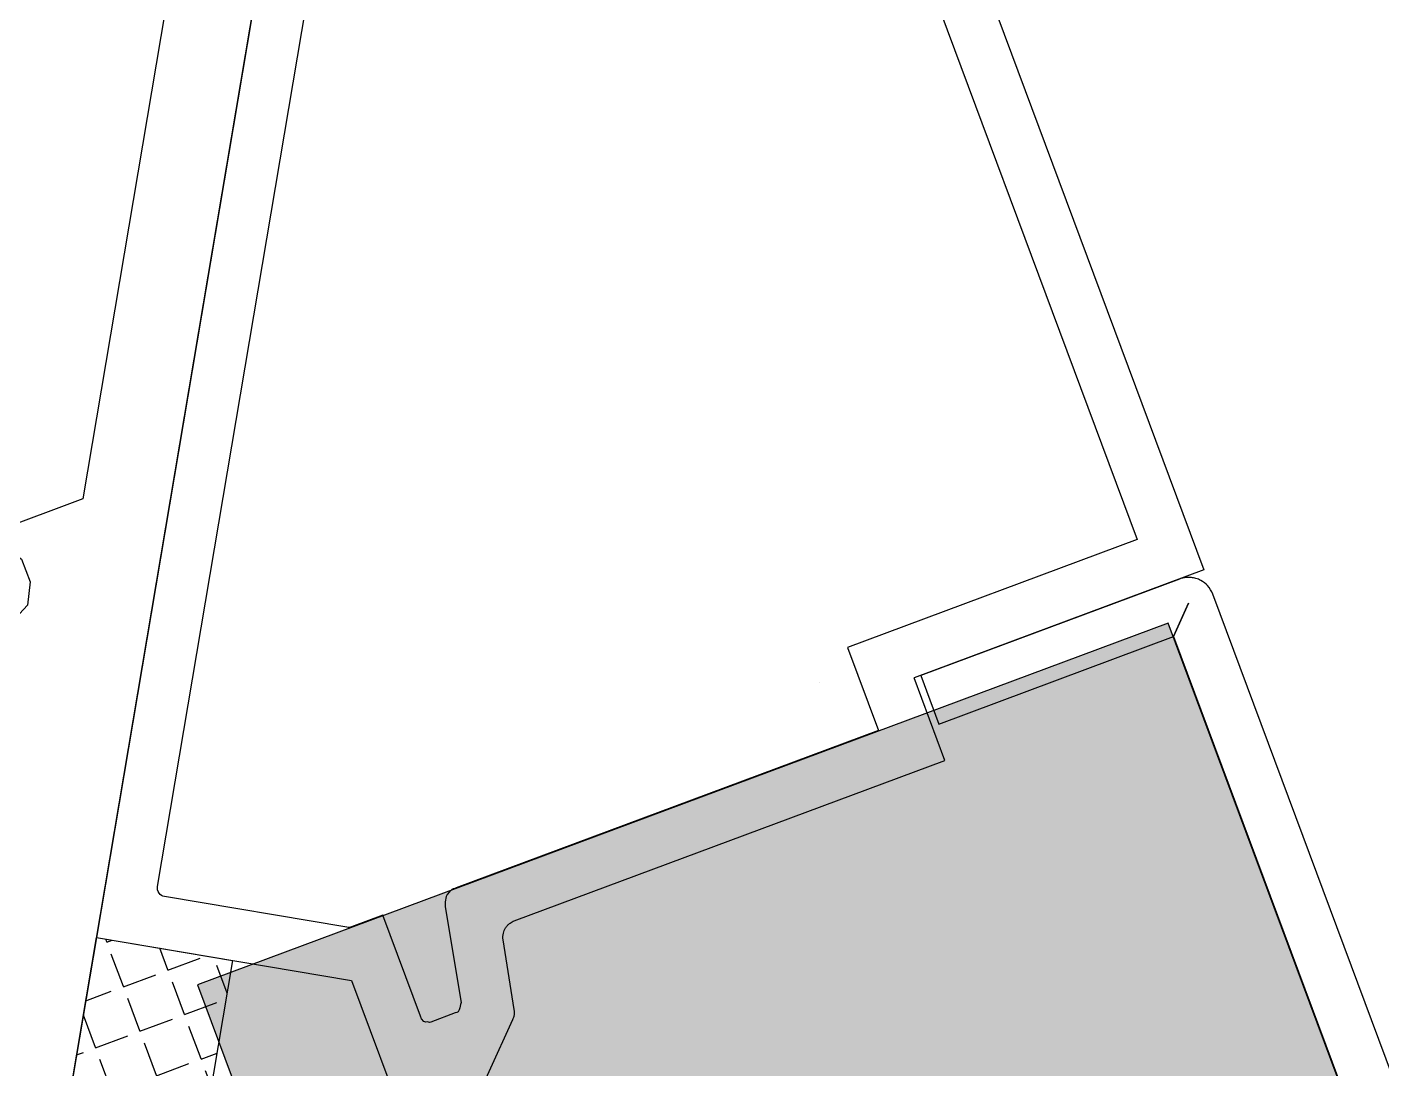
# Model space of a CAD drawing. Extents: x 12199666 to 24617114, y 1197707 to 2548648.
# Drawn here: x 12313663.4 to 12313741.9, y 1247363.2 to 1247423.5 of the extents above; entities that cross this region are included whole.
import ezdxf

# ---------------------------------------------------------------- set-up
doc = ezdxf.new("R2010")
doc.units = 0
doc.header["$LTSCALE"] = 10
doc.header["$MEASUREMENT"] = 0
doc.layers.add('TX-PLAN-T1-F11$0$_EDO-ALUMINIUM-SECTION', color=90, linetype='Continuous', lineweight=30)
for name, color, linetype in [('TX-PLAN-T1-F11$0$F-Alum', 4, 'Continuous'), ('TX-PLAN-T1-F11$0$F_MISC', 8, 'Continuous'), ('TX-PLAN-T1-F11$0$Hatch', 8, 'Continuous'), ('TX-PLAN-T1-F11$0$INSUL', 173, 'Continuous')]:
    doc.layers.add(name, color=color, linetype=linetype)

# ---------------------------------------------------------------- blocks, each defined once
blk = doc.blocks.new('*U195')
at = {"layer": 'TX-PLAN-T1-F11$0$INSUL', "lineweight": 0}
h = blk.add_hatch(dxfattribs=at)
h.set_pattern_fill('岩棉', color=256, scale=60, style=0, pattern_type=2)
h.set_pattern_definition([(171.7889, (31.98, 119.4286), (-403.9210345, 60.0000015), [2.0005, -418.1072]), (146.90866, (33.7337, 118.2857), (-95.0402426, 60.000001), [2.0932, -437.4871]), (132.32733, (35.0349, 116.8571), (-106.920274, 119.9999995), [1.9323, -403.8515]), (114.797, (35.827, 115.143), (-23.76006, 60), [1.8884, -196.3933]), (91.62022, (35.8834, 113.1429), (-11.88003, 360), [2.0008, -418.1672]), (82.824825, (30.05657, 66.85714), (83.160209665, 659.99999822), [46.65104, -9750.0678]), (97.175175, (41.82346, 66.85714), (-83.16021149, 659.999997991), [46.65104, -9750.0678]), (88.37978, (35.9966, 113.1429), (11.880026, 360), [2.0008, -418.1672]), (65.203, (36.053, 115.143), (23.76006, 60), [1.8884, -196.3933]), (47.67267, (36.8452, 116.8571), (106.920274, 120), [1.9323, -403.8515]), (33.09134, (38.1463, 118.2857), (95.040242, 60.000002), [2.0932, -437.4871]), (8.2111, (39.9, 119.4286), (403.921035, 60), [2.0005, -418.1072]), (87.1662, (30, 65.7143), (11.880025, 180), [1.1443, -239.1496]), (103.9014, (30.283, 64.5714), (-47.520122, 180), [1.1773, -246.0642]), (111.6036, (30.735, 63.429), (-11.88003, 60), [1.2292, -63.304]), (122.76135, (31.4709, 62.2857), (-35.640092, 60), [1.359, -284.0386]), (138.29055, (32.4326, 61.4286), (-71.280182, 60.000001), [1.2883, -269.2446]), (152.0035, (33.5074, 60.8571), (-106.920275, 60), [1.2173, -254.4187]), (166.4772, (34.6954, 60.5714), (-237.600608, 60.000002), [1.2219, -255.3723]), (167.07075, (35.94, 60.2857), (-249.48064, 60), [1.277, -266.8823]), (12.92924, (35.94, 60.2857), (249.48064, 60), [1.277, -266.8823]), (13.5228, (37.1846, 60.5714), (237.600609, 60), [1.2219, -255.3723]), (27.9965, (38.3726, 60.8571), (118.800303, 60.000002), [1.2173, -254.4187]), (41.70945, (39.4475, 61.4286), (71.280181, 60.000002), [1.2883, -269.2446]), (57.23865, (40.4092, 62.2857), (118.800303, 180.000001), [1.359, -284.0386]), (68.3964, (41.145, 63.429), (11.88003, 60), [1.2292, -63.304]), (76.0986, (41.5972, 64.5714), (11.88003, 60), [1.1773, -246.0642]), (92.8338, (41.88, 65.7143), (-11.88003, 180), [1.1443, -239.1496])])
h.paths.add_polyline_path([(0, 0), (429.971, 0), (429.971, 60), (0, 60)])
at = {"layer": 'TX-PLAN-T1-F11$0$INSUL'}
blk.add_lwpolyline([(0, 0), (429.971, 0), (429.971, 60), (0, 60)], close=True, dxfattribs=at)
blk = doc.blocks.new('TX-PLAN-T1-F11$0$A$C6BF074A9')
at = {"layer": 'TX-PLAN-T1-F11$0$F-Alum'}
for p, q in [((-235.391, 410.911), (-175.694, 307.579)), ((-175.694, 307.579), (-191.199, 298.621))]:
    blk.add_line(p, q, dxfattribs=at)
at = {"layer": 'TX-PLAN-T1-F11$0$F-Alum', "flags": 128}
blk.add_lwpolyline([(-235.391, 410.911), (-235.391, 275.918)], dxfattribs=at)
at = {"layer": 'TX-PLAN-T1-F11$0$F-Alum'}
blk.add_lwpolyline([(-232.391, 399.721), (-179.792, 308.676), (-195.297, 299.718), (-192.729, 295.272), (-215.324, 282.219), (-215.401, 282.174), (-215.478, 282.129), (-215.555, 282.085), (-215.664, 281.919), (-215.774, 281.753), (-215.806, 281.631), (-215.827, 281.311), (-215.77, 281.035), (-213.931, 275.717), (-213.963, 275.595), (-213.951, 275.397), (-213.984, 275.275), (-214.016, 275.154), (-214.094, 275.109), (-214.171, 275.065), (-215.48, 274.308), (-215.557, 274.263), (-215.679, 274.296), (-215.756, 274.251), (-215.878, 274.284), (-216.044, 274.394), (-216.133, 274.548), (-219.253, 279.948), (-220.931, 278.979, -0.131724), (-221.181, 278.912), (-231.891, 278.912, -0.414214), (-232.391, 279.412), (-232.391, 399.721)], format="xyb", dxfattribs=at)
at = {"layer": 'TX-PLAN-T1-F11$0$F-Alum', "flags": 128}
for points in [[(105.018, -178.32), (-174.943, 306.28, 0.000002), (-174.943, 306.28, 0.098699), (-175.33, 306.721, 0.082496), (-175.765, 306.952, 0.052185), (-176.069, 307.02, 0.043988), (-176.333, 307.027, 0.036571), (-176.55, 306.998, 0.034751), (-176.75, 306.941, 0.021821), (-176.871, 306.891, 0.022803), (-176.993, 306.829), (-190.847, 298.825), (-189.346, 296.227), (-176.791, 303.48), (-176.242, 305.53), (-176.791, 303.48), (101.67, -178.522)], [(-235.391, 275.918), (-220.413, 275.918), (-215.69, 267.742, -0.315299)], [(-212.527, 268.852), (-210.815, 275.251, 0.049696), (-210.783, 275.446, 0.097655), (-210.833, 275.83), (-212.145, 279.702, -0.097654), (-212.195, 280.086, -0.082497), (-212.121, 280.405, -0.052186), (-212.022, 280.588, -0.043988), (-211.911, 280.724, -0.036572), (-211.801, 280.82, -0.031051), (-211.698, 280.889), (-188.648, 294.205), (-191.199, 298.621)]]:
    blk.add_lwpolyline(points, format="xyb", dxfattribs=at)
at = {"layer": 'TX-PLAN-T1-F11$0$Hatch'}
blk.add_line((-196.543, 297.467, 0), (-196.543, 297.467, 0), dxfattribs=at)
at = {"layer": 'TX-PLAN-T1-F11$0$F_MISC', "ltscale": 18000, "extrusion": (6.80052e-07, -9.06782e-07, -1), "xscale": -1, "rotation": 239.9840001645362}
blk.add_blockref('*U195', (-37.879, -68.098, 0), dxfattribs=at)
blk = doc.blocks.new('*U193')
at = {"layer": 'TX-PLAN-T1-F11$0$Hatch'}
h = blk.add_hatch(dxfattribs=at)
h.set_pattern_fill('ANGLE', color=256, scale=10, angle=30.016)
h.set_pattern_definition([(30.016, (7246.2216, 83575.3152), (-1.37566501, 2.381185795), [2, -0.75]), (120.016, (7246.2216, 83575.3152), (-2.381185795, -1.37566501), [2, -0.75])])
h.paths.add_polyline_path([(60, 120.977), (68, 120.977), (68, 47.581), (48.194, 36.14), (16.622, 36.14), (16.622, 44.14), (46.049, 44.14), (60, 52.199)])
at = {"layer": 'TX-PLAN-T1-F11$0$F-Alum', "flags": 128}
for points in [[(46.049, 44.14), (60, 52.199), (60, 255.97), (60, 255.97), (25.797, 315.174)], [(60, 255.97), (60, 120.977)]]:
    blk.add_lwpolyline(points, dxfattribs=at)
at = {"layer": 'TX-PLAN-T1-F11$0$F-Alum'}
blk.add_lwpolyline([(55, 217.758), (55, 145.901), (50.361, 143.221), (50.766, 142.52), (52.074, 141.873), (52.783, 140.647), (52.865, 139.291), (52.117, 138.158), (52.623, 137.282), (51.572, 136.674), (51.043, 137.589, -0.588182), (48.04, 140.764), (47.557, 141.601), (43.701, 139.373), (54.982, 119.846), (10, 119.846), (10, 300.483)], format="xyb", dxfattribs=at)
at = {"layer": 'TX-PLAN-T1-F11$0$Hatch'}
blk.add_line((60, 120.977), (60, 52.199), dxfattribs=at)
blk.add_lwpolyline([(60, 120.977), (68, 120.977), (68, 47.581), (48.194, 36.14), (16.622, 36.14), (16.622, 44.14), (46.049, 44.14), (60, 52.199), (60, 120.977)], dxfattribs=at)
blk.add_blockref('TX-PLAN-T1-F11$0$A$C6BF074A9', (295.391, -154.941))
blk = doc.blocks.new('TX-PLAN-T1-F11$0$A$C21521A5F')
at = {"rotation": 90}
blk.add_blockref('*U193', (388.717, 16760.22, 0), dxfattribs=at)
blk = doc.blocks.new('TX-PLAN-T1-F11$0$标准层幕墙0118')
at = {"color": 3, "rotation": 270}
blk.add_blockref('TX-PLAN-T1-F11$0$A$C21521A5F', (4239.78, -661.283, 0), dxfattribs=at)
blk = doc.blocks.new('TX-PLAN-T1-F11')
at = {"layer": 'TX-PLAN-T1-F11$0$_EDO-ALUMINIUM-SECTION', "rotation": 350.4236156863823}
blk.add_blockref('TX-PLAN-T1-F11$0$标准层幕墙0118', (12293055.45, 1251790.443), dxfattribs=at)

msp = doc.modelspace()

# ---------------------------------------------------------------- block references
msp.add_blockref('TX-PLAN-T1-F11', (0, 0))

doc.saveas('drawing.dxf')
